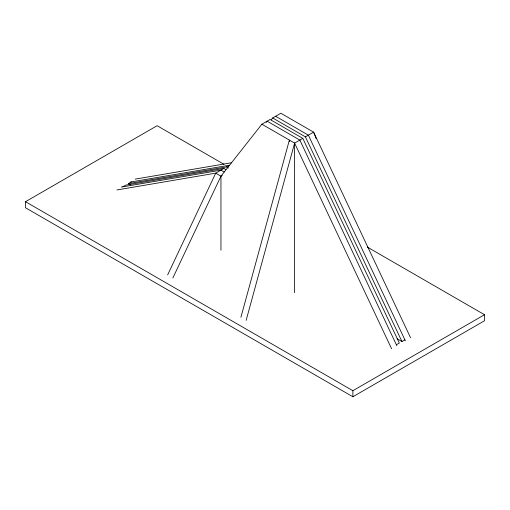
<?xml version="1.0" encoding="UTF-8"?>
<svg xmlns="http://www.w3.org/2000/svg" width="510" height="510" viewBox="0 0 510 510"><rect width="100%" height="100%" fill="white"/><g stroke="black" fill="none" stroke-linecap="round" stroke-linejoin="round"><path stroke-width="0.76" d="M240.898 317.341L289.374 140.078L289.374 141.672M246.139 320.363L294.614 143.106L302.8 138.376L399.317 343.045L396.372 344.747M167.624 274.96L215.717 173.158L223.896 168.434L225.866 169.569M172.864 277.988L220.951 176.179L261.872 124.204L270.058 119.48L302.8 138.376M266.137 122.419L267.112 121.176L299.848 140.078L396.825 345.71M271.218 119.825L272.678 117.963L280.863 113.239L313.599 132.141L410.575 337.767M367.334 247.076L484.5 314.721L484.5 320.771L352.875 396.761L25.5 207.755L25.5 201.705L157.125 125.715L223.979 164.309M122.827 186.819L125.772 185.117L223.896 168.434M130.458 184.798L128.392 183.606L131.338 181.904M128.392 183.606L226.516 166.923L229.462 165.221L130.656 182.019M116.905 189.956L215.717 173.158L220.951 176.179L222.264 175.427M272.678 117.963L305.413 136.865L313.599 132.141L316.245 138.765M397.111 338.748L401.937 341.534L404.883 339.832M25.5 201.705L352.875 390.711L484.5 314.721M135.112 179.131L231.565 162.728M121.361 187.068L220.951 170.136L224.228 172.023M275.623 116.267L308.365 135.163L405.335 340.795M261.872 124.204L294.614 143.106L391.584 348.732M226.516 166.923L228.48 168.051M305.413 136.865L401.937 341.534M352.875 390.711L352.875 396.761M294.614 143.106L294.614 292.721M220.951 176.179L220.951 250.193"/></g></svg>
